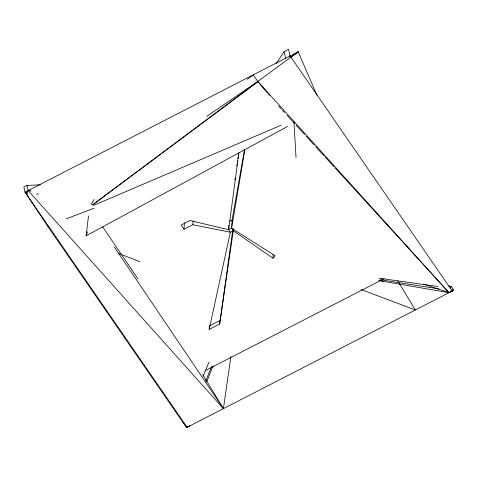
<?xml version="1.0" encoding="UTF-8"?>
<svg xmlns="http://www.w3.org/2000/svg" width="477" height="477" viewBox="0 0 477 477"><rect width="100%" height="100%" fill="white"/><g stroke="black" fill="none" stroke-linecap="round" stroke-linejoin="round"><path stroke-width="0.72" d="M233.444 228.507L233.313 230.719L230.361 232.239L192.875 224.715L184.015 229.27L184.402 222.723M192.875 224.715L193.09 221.078M232.066 220.04L231.578 228.203L233.313 230.719L219.653 324.032L209.17 329.416L209.337 326.662M219.653 324.032L232.645 230.719M209.17 329.416L230.361 232.239L228.626 229.723L228.882 225.359M233.313 230.719L272.951 258.212L273.172 254.503M287.595 126.447L86.11 235.876L88.501 215.98M184.015 229.27L181.123 225.078L189.983 220.523L228.626 229.723L238.899 152.694M234.881 179.859L235.083 178.398M236.801 165.942L237.003 164.476M237.307 162.281L237.51 160.815M237.814 158.614L238.017 157.154M238.22 155.687L238.524 153.487M230.88 356.534L223.421 408.628L28.155 190.573L26.95 185.428L40.312 184.802M228.626 229.723L231.578 228.203L244.85 149.885M244.57 149.206L232.06 220.1L229.699 221.316M26.861 194.896L28.155 190.573L30.379 190.472M86.11 235.876L87.553 231.744M206.708 381.844L212.992 365.901M205.706 380.956L211.627 366.551M203.047 376.371L209.105 361.942M450.318 288.257L451.2 286.325L448.255 285.908M185.976 426.873L186.543 427.583L452.226 291.024L453.108 289.092L451.2 286.325M91.095 204.585L94.16 199.487M276.344 63.507L284.083 51.737L288.597 49.417L290.219 57.395M272.951 258.212L275.146 255.797L231.578 228.203M293.582 55.278L298.191 51.766L316.984 95.358M258.254 81.513L92.544 204.913L257.807 81.466L298.191 51.766L25.048 192.171L47.515 225.925L186.543 427.583L187.807 426.945M290.439 57.538L298.191 51.766M247.265 79.301L253.257 74.865L257.807 81.466L267.597 93.2M206.756 116.34L257.807 81.466L449 292.681L453.144 290.565L453.108 289.092M26.95 185.428L23.85 187.026L25.048 192.171L187.067 427.225M209.379 325.97L219.861 320.586M205.521 370.516L384.212 278.663M187.211 427.255L189.876 425.883L189.214 426.211M450.348 291.381L453.144 290.565L450.366 291.31M93.671 205.378L281.203 125.177M66.267 218.806L94.052 208.258M36.496 194.121L38.72 193.948M378.935 278.204L437.808 286.492M380.252 279.689L439.001 288.937M381.63 281.001L383.097 281.233M378.631 280.559L449 292.681L402.88 242.161M28.155 190.573L31.047 191.11M26.503 192.505L25.048 192.171L26.468 192.636M423.701 284.125L449 292.681M360.964 289.485L415.348 309.978L397.699 280.864M47.515 225.925L48.904 226.462M118.32 253.335L139.839 261.664M278.568 105.989L281.078 108.732M282.08 109.829L284.584 112.578M287.094 115.321L294.613 123.555M296.116 125.207L304.636 134.538M306.139 136.189L314.158 144.972M315.661 146.618L324.187 155.955M325.189 157.052L334.21 166.938M335.212 168.035L401.878 241.064M268.533 94.321L269.463 95.436M182.87 422.372L183.436 423.081M290.129 55.91L452.226 291.024M102.567 226.736L138.068 279.033M114.355 247.05L223.421 408.628L202.701 374.457M284.083 51.737L285.616 58.23M293.963 121.963L296.032 157.589"/></g></svg>
